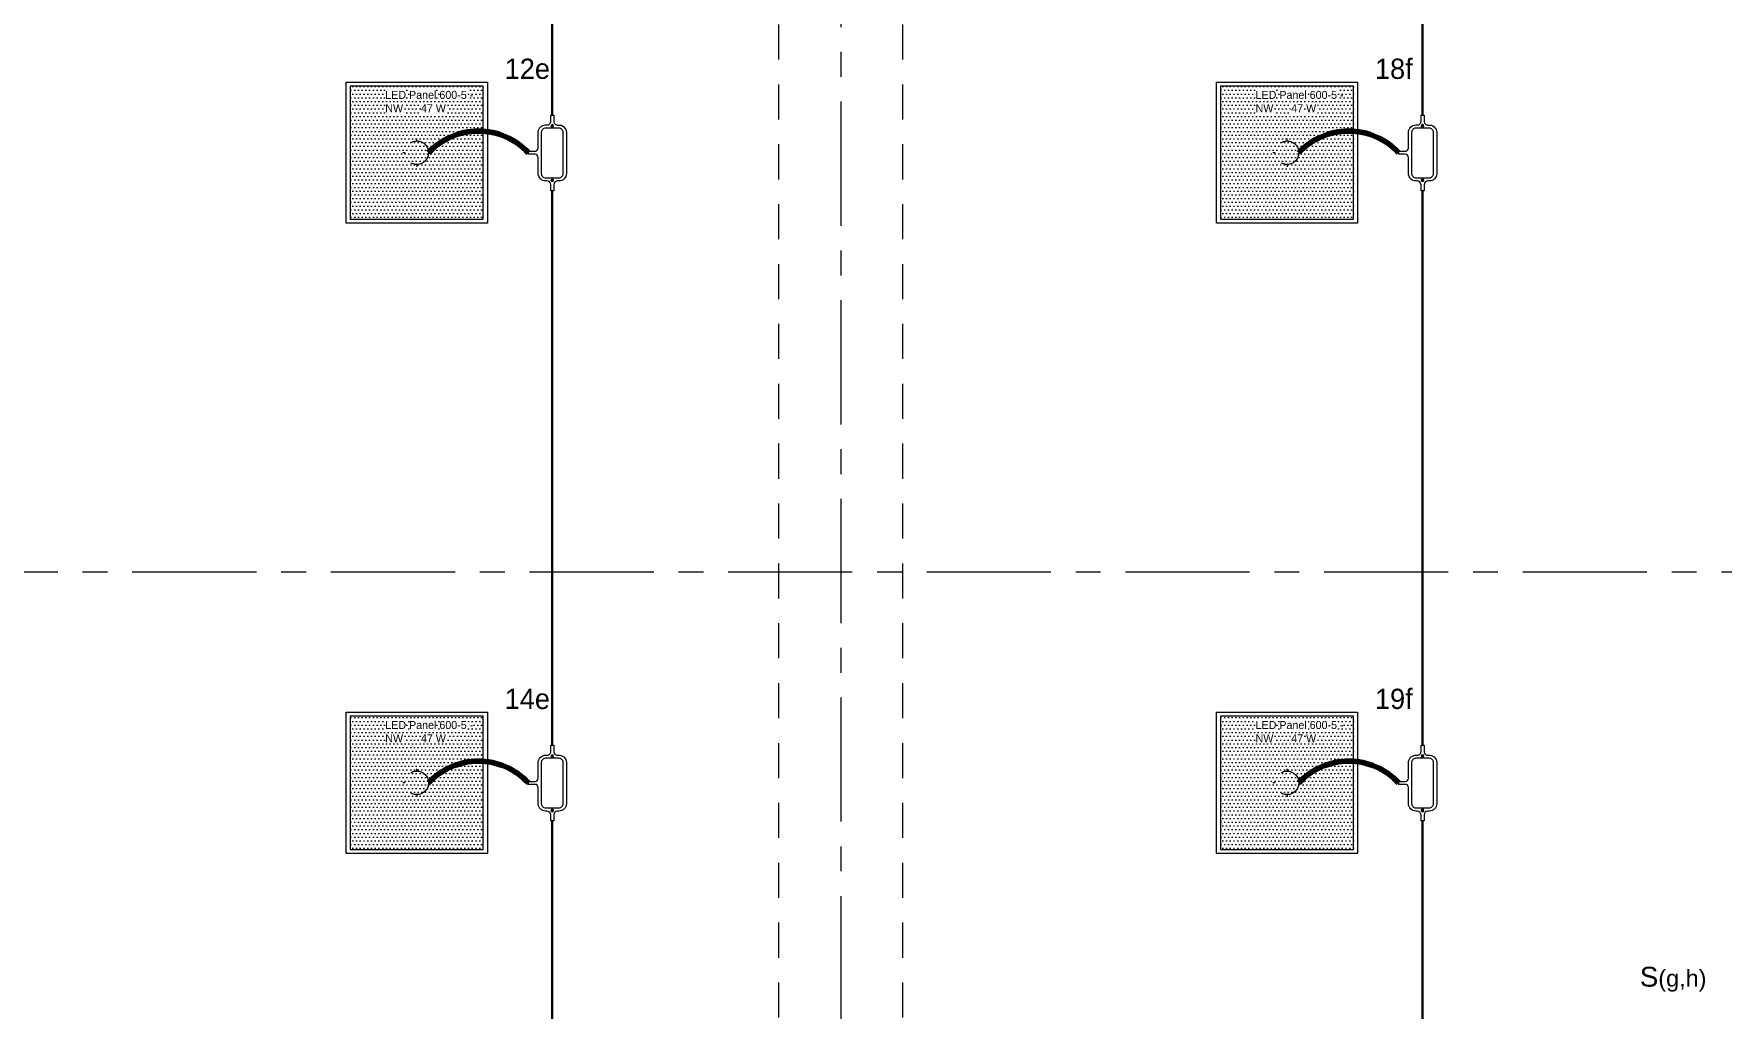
# Model space of a CAD drawing. Header units: inches. Extents: x -38 to 5698, y -33 to 92.
# Drawn here: x 133.57 to 140.37, y 32.64 to 36.57 of the extents above; entities that cross this region are included whole.
import ezdxf
from ezdxf.lldxf.tags import DXFTag

# ---------------------------------------------------------------- set-up
doc = ezdxf.new("R2010")
doc.units = ezdxf.units.IN
doc.header["$MEASUREMENT"] = 0
doc.set_wipeout_variables(frame=1)
for name, pattern in [('CONTINUA', [0]), ('DASHED', [0.75, 0.5, -0.25]), ('Hidden Line', [0.195611, 0.141111, -0.0545]), ('HIDDEN2', [0.1875, 0.125, -0.0625]), ('Punto & Raya', [0.65, 0.5, -0.075, 0, -0.075]), ('Rayas', [0.282222, 0.141111, -0.141111]), ('Wipeout_Contour', [1, 0, -1])]:
    doc.linetypes.add(name, pattern=pattern)
for name, color, linetype, lineweight in [('00 IE CKTO TOMAS', 111, 'Rayas', 18), ('00_IE_Luminarias', 6, 'Continuous', 30), ('ALUMBRADO_CONDUIT', 30, 'CONDUIT1', 30), ('Bancas', 1, 'Continuous', 13), ('CABLEADO EXT.', 3, 'PVCSUBT', 30), ('Luminarias', 5, 'Continuous', 20), ('Simb_Alumbrado', 140, 'CONTINUA', 30)]:
    doc.layers.add(name, color=color, linetype=linetype, lineweight=lineweight)
for name, color, linetype in [('02 _ ARQ _ ALB _ Ejes Generales', 7, 'Continuous'), ('08 _ STR _ EXT _ 09 Vigas', 7, 'Continuous'), ('Dibujo 2D - General', 7, 'Continuous'), ('Marcador - Secciones', 251, 'Continuous')]:
    doc.layers.add(name, color=color, linetype=linetype)
doc.styles.add('Annotative', font='arial.ttf')
doc.styles.add('{18b73a54-fa43-428c-adcb-c1c7bbdf2c84}', font='Simplex.shx')
tags = doc.linetypes.add('CONDUIT1', pattern='A,1,-0.19772,["con",{18b73a54-fa43-428c-adcb-c1c7bbdf2c84},S=0.2,R=0,X=0,Y=-0.065594],-0.593642', length=1.791362).pattern_tags.tags
tags[6] = DXFTag(74, 10)
tags = doc.linetypes.add('PVCSUBT', pattern='A,0.6,-0.3,0.6,-0.075691,["PVC",Standard,S=0.2,R=0,X=0,Y=-0.093724],-0.621005', length=2.196696).pattern_tags.tags
tags[10] = DXFTag(74, 10)

# ---------------------------------------------------------------- blocks, each defined once
blk = doc.blocks.new('*U270')
at = {"layer": 'Luminarias', "linetype": 'DASHED', "lineweight": 0, "ltscale": 0.05}
blk.add_lwpolyline([(0, -0.0045), (0, 0.0045)], dxfattribs=at)
blk = doc.blocks.new('*U271')
at = {"color": 0, "linetype": 'ByBlock', "lineweight": -2, "transparency": 16777216}
for p, rotation in [((-0.05, 0), 90), ((0, -0.05), 180), ((0.05, 0), 269.9999999999999)]:
    blk.add_blockref('*U270', p, dxfattribs=dict(at, rotation=rotation))
blk.add_blockref('*U270', (0, 0.05), dxfattribs=at)
blk = doc.blocks.new('PANEL LED 50W')
at = {"layer": 'Luminarias'}
h = blk.add_hatch(dxfattribs=at)
h.set_pattern_fill('DOTS', color=4, scale=0.009097)
h.set_pattern_definition([(0, (0, -2e-14), (0.0072206, 0.01444116), [0, -0.01444116])])
h.paths.add_polyline_path([(-0.2574, -0.2574), (0.2574, -0.2574), (0.2574, 0.2574), (-0.2574, 0.2574)])
h.paths.add_polyline_path([(-0.1296, 0.0974), (0.1849, 0.0974), (0.1849, 0.2469), (-0.1296, 0.2469)], flags=24)
at = {"layer": 'Luminarias', "color": 4, "lineweight": 0}
for points in [[(-0.2729, 0.2729), (0.2729, 0.2729), (0.2729, -0.2729), (-0.2729, -0.2729)], [(-0.2574, -0.2574), (0.2574, -0.2574), (0.2574, 0.2574), (-0.2574, 0.2574)]]:
    blk.add_lwpolyline(points, close=True, dxfattribs=at)
at = {"layer": 'Luminarias', "color": 4, "linetype": 'DASHED', "lineweight": 0, "ltscale": 0.01}
blk.add_circle((0, 0), 0.0455, dxfattribs=at)
at = {"color": 4}
blk.add_blockref('*U271', (0, 0), dxfattribs=at)
at = {"layer": 'Luminarias', "color": 4, "insert": (-0.1218, 0.2392), "char_height": 0.030929, "width": 0.382855, "attachment_point": 1}
blk.add_mtext('{\\Ftxt|c0;LED Panel 600-5 - NW      47 W}', dxfattribs=at)
blk = doc.blocks.new('oval t')
at = {"layer": 'Simb_Alumbrado', "lineweight": 13}
blk.add_lwpolyline([(0.0141, 0.0102, -0.414214), (0.0041, 0.0202), (0.0041, 0.0416), (-0.0056, 0.0416), (-0.0056, 0.0202, -0.414214), (-0.0156, 0.0102), (-0.0659, 0.0102, 0.414214), (-0.0899, -0.0138), (-0.0899, -0.0183, -0.414214), (-0.1019, -0.0303), (-0.1213, -0.0303), (-0.1213, -0.04), (-0.1016, -0.04, -0.451917), (-0.0897, -0.0535, 0.451917), (-0.0659, -0.0805), (0.0659, -0.0805, 0.414214), (0.0899, -0.0566), (0.0899, -0.0512, -0.398753), (0.1019, -0.0401), (0.1213, -0.0401), (0.1213, -0.0304), (0.1019, -0.0304, -0.368669), (0.0899, -0.0176), (0.0899, -0.0138, 0.414214), (0.0659, 0.0102), (0.0141, 0.0102)], format="xyb", dxfattribs=at)
blk.add_lwpolyline([(-0.0659, 0), (0.0659, 0, -0.414214), (0.0797, -0.0138), (0.0797, -0.0566, -0.414214), (0.0659, -0.0703), (-0.0659, -0.0703, -0.414214), (-0.0797, -0.0566), (-0.0797, -0.0138, -0.414214)], format="xyb", close=True, dxfattribs=at)
for points in [[(-0.0911, -0.0352), (-0.0828, -0.0352)], [(-0.0869, -0.031), (-0.0869, -0.0394)], [(0.0837, -0.0352), (0.0921, -0.0352)], [(0.0879, -0.031), (0.0879, -0.0394)]]:
    blk.add_lwpolyline(points, dxfattribs=at)
for centre in [(-0.0869, -0.0352), (0.0879, -0.0352)]:
    blk.add_circle(centre, 0.00419, dxfattribs=at)

msp = doc.modelspace()

# ---------------------------------------------------------------- linework, layer by layer
at = {"layer": 'ALUMBRADO_CONDUIT', "color": 30, "lineweight": 30, "ltscale": 0.4, "true_color": 0xf26722}
for p, q in [((135.6582, 35.9407), (135.6582, 33.7074)), ((135.6582, 33.4032), (135.6582, 31.1699)), ((139.1632, 33.4032), (139.1632, 31.1699))]:
    msp.add_line(p, q, dxfattribs=at)
msp.add_lwpolyline([(135.6582, 36.2449), (135.6582, 38.4782)], dxfattribs=at)
at = {"layer": 'CABLEADO EXT.', "color": 3, "lineweight": 80}
for centre in [(135.3609, 35.9065), (135.3609, 33.369), (138.8659, 33.369)]:
    msp.add_arc(centre, 0.2747, 42.972, 137.028, dxfattribs=at)
at = {"layer": 'Marcador - Secciones', "color": 251, "linetype": 'Punto & Raya', "lineweight": 13}
msp.add_line((97.1666, 34.4067), (148.4403, 34.4067), dxfattribs=at)

# ---------------------------------------------------------------- block references
at = {"layer": 'ALUMBRADO_CONDUIT', "xscale": 1.041283452965173, "yscale": 1.041283452965173, "zscale": 1.041283452965173}
for p in [(135.1125, 36.0938), (135.1125, 33.5563), (138.6175, 33.5563)]:
    msp.add_blockref('PANEL LED 50W', p, dxfattribs=at)
at = {"layer": 'Bancas', "color": 252, "true_color": 0x939598, "xscale": -1.253906979044094, "yscale": 1.253906979044094, "zscale": 1.253906979044094, "rotation": 90}
for p in [(135.6141, 36.0928), (135.6141, 33.5553), (139.1191, 33.5553)]:
    msp.add_blockref('oval t', p, dxfattribs=at)

# ---------------------------------------------------------------- texts
at = {"layer": '00 IE CKTO TOMAS', "insert": (140.0381, 32.7152), "char_height": 0.08, "width": 0.768045, "attachment_point": 7, "style": 'Annotative'}
msp.add_mtext('S{\\H0.84375x;(g,h)}', dxfattribs=at)
at = {"layer": '00_IE_Luminarias', "color": 6, "linetype": 'HIDDEN2'}
for s, p in [('12e', (135.4665, 36.3911)), ('14e', (135.4665, 33.8536)), ('19f', (138.9715, 33.8536))]:
    msp.add_text(s, height=0.08174, dxfattribs=at).set_placement(p)

# ---------------------------------------------------------------- wipeouts: each hides what was drawn before it
at = {"color": 254, "linetype": 'Wipeout_Contour', "lineweight": 0, "ltscale": 5123.845039}
msp.add_wipeout([(144.87, 35.2005), (144.87, 40.95), (136.0575, 40.95), (136.0575, 39.9), (144.07, 39.9), (144.07, 35.2005)], dxfattribs=at).dxf.layer = 'Dibujo 2D - General'

# ---------------------------------------------------------------- next in the draw order: linework, layer by layer
at = {"layer": '02 _ ARQ _ ALB _ Ejes Generales', "color": 251, "linetype": 'Punto & Raya', "lineweight": 13}
msp.add_line((136.82, 45.9), (136.82, 2.05), dxfattribs=at)
at = {"layer": '08 _ STR _ EXT _ 09 Vigas', "color": 251, "linetype": 'Hidden Line', "lineweight": 13}
for p, q in [((136.57, 30.2), (136.57, 39.4)), ((137.07, 30.2), (137.07, 39.4))]:
    msp.add_line(p, q, dxfattribs=at)
at = {"layer": 'ALUMBRADO_CONDUIT', "color": 30, "lineweight": 30, "ltscale": 0.4, "true_color": 0xf26722}
for p, q in [((139.1632, 38.4018), (139.1632, 36.2449)), ((139.1632, 35.9407), (139.1632, 33.7074))]:
    msp.add_line(p, q, dxfattribs=at)
at = {"layer": 'CABLEADO EXT.', "color": 3, "lineweight": 80}
msp.add_arc((138.8659, 35.9065), 0.2747, 42.972, 137.028, dxfattribs=at)

# ---------------------------------------------------------------- next in the draw order: block references
at = {"layer": 'ALUMBRADO_CONDUIT', "xscale": 1.041283452965173, "yscale": 1.041283452965173, "zscale": 1.041283452965173}
msp.add_blockref('PANEL LED 50W', (138.6175, 36.0938), dxfattribs=at)
at = {"layer": 'Bancas', "color": 252, "true_color": 0x939598, "xscale": -1.253906979044094, "yscale": 1.253906979044094, "zscale": 1.253906979044094, "rotation": 90}
msp.add_blockref('oval t', (139.1191, 36.0928), dxfattribs=at)

# ---------------------------------------------------------------- next in the draw order: texts
at = {"layer": '00_IE_Luminarias', "color": 6, "linetype": 'HIDDEN2'}
msp.add_text('18f', height=0.08174, dxfattribs=at).set_placement((138.9715, 36.3911))

doc.saveas('drawing.dxf')
